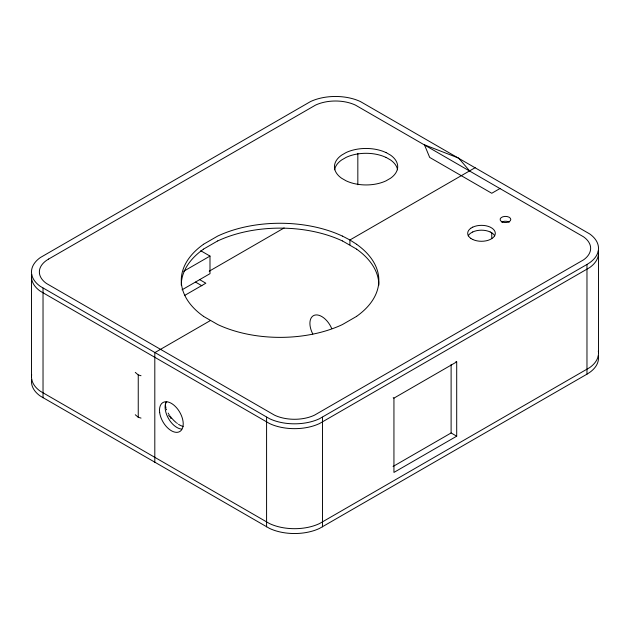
<?xml version="1.0" encoding="UTF-8"?>
<svg xmlns="http://www.w3.org/2000/svg" width="630" height="630" viewBox="0 0 630 630"><rect width="100%" height="100%" fill="white"/><g stroke="black" fill="none" stroke-linecap="round" stroke-linejoin="round"><path stroke-width="0.94" d="M31.5 276.806L31.5 376.834M598.5 253.166L598.5 353.194M165.485 405.153L165.517 404.31A7.576 4.371 60 0 1 166.044 402.546L166.745 401.704M203.411 244.314L217.696 236.069A98.634 56.944 0 0 1 342.381 236.093M203.411 249.157L217.696 240.912M470.744 228.273L472.744 227.123M356.698 316.323L342.413 324.568A98.634 56.944 0 0 1 217.736 324.544L203.411 316.323M586.971 264.458L589.672 262.734A39.178 22.617 0 0 0 596.878 254.827A39.934 23.05 0 0 0 596.878 241.818A39.178 22.617 0 0 0 589.672 233.919L360.423 101.564A39.178 22.617 0 0 0 346.736 97.406A39.934 23.05 0 0 0 324.206 97.406A39.178 22.617 0 0 0 310.519 101.564L40.328 257.56A39.178 22.617 0 0 0 33.122 265.458A39.926 23.05 0 0 0 33.122 278.468A39.178 22.617 0 0 0 40.328 286.374L269.577 418.73A39.178 22.617 0 0 0 283.264 422.887A39.926 23.05 0 0 0 305.794 422.887A39.178 22.617 0 0 0 319.481 418.73L586.971 264.458L586.971 374.165L319.481 528.436A39.178 22.617 0 0 1 305.794 532.594A39.926 23.05 0 0 1 283.264 532.594A39.178 22.617 0 0 1 269.569 528.436L40.328 396.081A39.178 22.617 0 0 1 33.122 388.182A39.926 23.05 0 0 1 31.681 379.488M586.971 374.165L589.672 372.44A39.178 22.617 0 0 0 596.878 364.542A39.934 23.05 0 0 0 598.319 355.848M183.708 271.254L209.995 256.079L209.995 273.672L182.015 289.824M209.215 271.207L284.122 227.958M184.551 295.494L205.837 283.209L199.505 279.555M210.2 320.654L154.807 352.635L154.807 462.341M475.193 167.659L349.918 239.983L342.413 236.069M500.07 188.472L491.762 193.268L429.676 157.421L424.47 144.829L458.64 158.099L469.61 170.887M393.939 398.128L456.703 361.888L456.703 436.188L393.939 472.421L393.939 398.128L393.207 397.703M393.057 466.476L451.112 432.96L456.703 436.188M472.744 231.958L470.744 233.116A13.805 7.969 0 0 0 468.216 235.88M183.157 426.416L182.196 426.14A20.136 11.631 60 0 1 178.613 424.352L178.55 424.313M135.277 372.393L138.246 374.937L141.018 375.732M135.277 414.745L138.246 417.288L141.018 418.084M386.032 152.531L390.608 155.169A31.563 18.223 0 0 1 390.592 178.203L386.032 180.849A31.563 18.223 0 0 1 346.138 180.841L341.555 178.211A31.563 18.223 0 0 1 341.57 155.177L346.13 152.531A31.563 18.223 0 0 1 385.977 152.57M386.032 157.374L390.608 160.012A31.563 18.223 0 0 1 397.546 169.785M490.203 231.958L492.203 233.116A13.805 7.969 0 0 1 494.692 235.88M472.744 239.51L470.744 238.353M342.413 240.912L356.698 249.157M455.97 361.47L456.703 361.888M200.773 250.756L209.995 256.079M195.536 282.098L201.883 285.76M356.698 244.314L349.918 239.983L349.918 244.826M177.345 423.486L176.794 423.061M176.116 422.525L176.006 422.431A23.814 13.75 60 0 1 170.061 416.044M170.21 417.525L171.029 418.564M168.667 415.422L169.486 416.587M168.935 414.375L169.336 414.981M168.171 413.107L168.541 413.745M166.359 409.279L166.564 409.815M166.005 408.209L165.556 406.106M491.762 232.832L491.762 238.605M451.112 364.55L451.112 432.96M357.832 153.358L357.832 184.74M322.473 417.17L322.473 526.877M266.584 417.17L266.584 526.877M138.246 374.937L138.246 417.288M43.029 288.099L43.029 397.806M312.803 334.01A16.766 9.678 60 0 1 314.654 315.157A16.766 9.678 60 0 1 331.734 328.577M598.319 351.005A39.934 23.05 0 0 1 596.878 359.698A39.178 22.617 0 0 1 589.68 367.605L319.481 523.593A39.178 22.617 0 0 1 305.794 527.759A39.926 23.05 0 0 1 283.264 527.751A39.178 22.617 0 0 1 269.569 523.601L40.328 391.238A39.178 22.617 0 0 1 33.122 383.339A39.926 23.05 0 0 1 31.681 374.645M472.768 239.494A13.813 7.969 0 0 0 490.219 239.494L492.203 238.353A13.813 7.969 0 0 0 492.195 228.28L490.203 227.123A13.813 7.969 0 0 0 472.768 227.139M470.791 238.353A13.813 7.969 0 0 1 470.791 228.28M472.728 231.974A13.805 7.969 0 0 1 490.179 231.974M501.677 222.13A5.347 3.087 0 0 1 509.237 222.13M356.659 244.338A98.634 56.944 0 0 1 356.659 316.299M356.659 249.181A98.634 56.944 0 0 1 378.843 285.162M598.319 250.976A39.934 23.05 0 0 1 596.878 259.67A39.178 22.617 0 0 1 589.68 267.569L319.481 423.565A39.178 22.617 0 0 1 305.794 427.723A39.926 23.05 0 0 1 283.264 427.723A39.178 22.617 0 0 1 269.569 423.565L40.328 291.21A39.178 22.617 0 0 1 33.122 283.311A39.926 23.05 0 0 1 31.681 274.617M181.661 429.101A16.766 9.678 60 0 1 168.564 418.659A16.766 9.678 60 0 1 166.068 402.098M334.617 169.785A31.563 18.223 0 0 1 341.57 160.02L346.13 157.374A31.563 18.223 0 0 1 385.977 157.405M203.459 316.299A98.634 56.944 0 0 1 203.459 244.338M217.736 240.936A98.634 56.944 0 0 1 342.381 240.936M181.275 285.162A98.634 56.944 0 0 1 203.459 249.181M48.62 259.056L46.447 260.442A31.587 18.238 0 0 0 46.47 283.476L274.57 415.194A31.587 18.238 0 0 0 314.464 415.178L583.553 259.851A31.587 18.238 0 0 0 583.53 236.809L355.43 105.1A31.587 18.238 0 0 0 315.536 105.108L48.62 259.056M502.787 222.138A5.347 3.087 0 0 0 510.804 219.468A5.347 3.087 0 0 0 502.787 216.799A5.347 3.087 0 0 0 502.787 222.138M159.681 412.642A16.766 9.678 60 0 0 178.959 431.944A16.766 9.678 60 0 0 175.447 406.555A16.766 9.678 60 0 0 159.681 412.642"/></g></svg>
